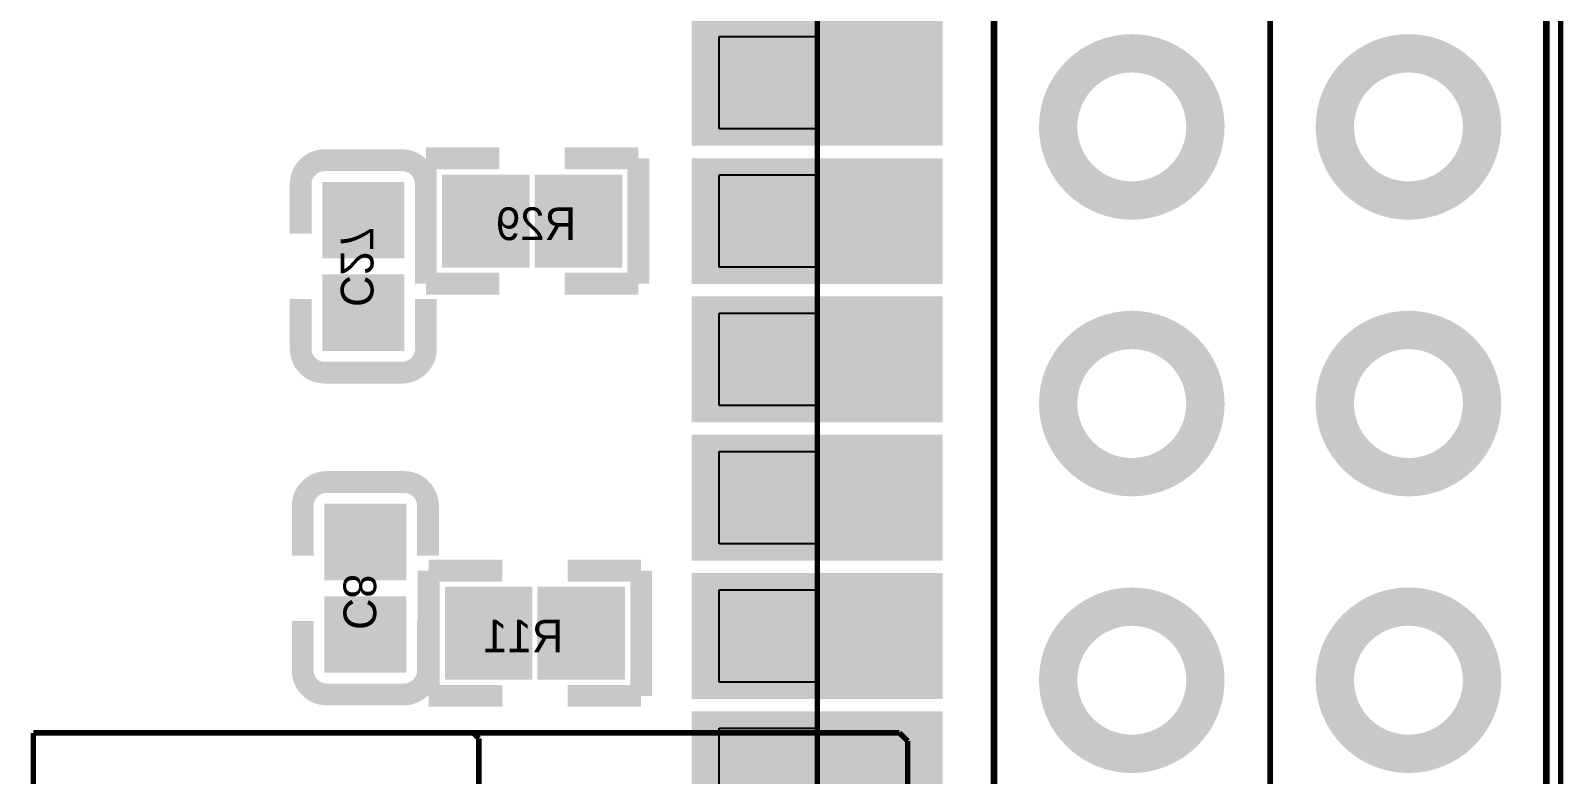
# Model space of a CAD drawing. Header units: millimetres. Extents: x -73.5 to 21.8, y -0.8 to 75.3.
# Drawn here: x -14.05 to 0.02, y 29.84 to 36.67 of the extents above; entities that cross this region are included whole.
import ezdxf

# ---------------------------------------------------------------- set-up
doc = ezdxf.new("R2010")
doc.units = ezdxf.units.MM
for name, color, linetype in [('BottomLayer', 5, 'Continuous'), ('BottomOverlay', 54, 'Continuous'), ('BottomPaste', 16, 'Continuous'), ('BottomSolder', 6, 'Continuous'), ('KeepOutLayer', 6, 'Continuous'), ('Mechanical15', 56, 'Continuous'), ('MidLayer1', 16, 'Continuous'), ('MidLayer2', 76, 'Continuous'), ('MultiLayer', 9, 'Continuous'), ('TopLayer', 1, 'Continuous'), ('TopOverlay', 2, 'Continuous'), ('TopPaste', 8, 'Continuous'), ('TopSolder', 216, 'Continuous')]:
    doc.layers.add(name, color=color, linetype=linetype)

msp = doc.modelspace()

# ---------------------------------------------------------------- linework, layer by layer
at = {"layer": 'BottomLayer'}
for points, const_width in [([(-4.562, 35.789, 1), (-3.312, 35.789, 1)], 0.25), ([(-2.022, 35.789, 1), (-0.772, 35.789, 1)], 0.25), ([(-11.142, 34.933, 1), (-10.842, 34.933, 1)], 0.3), ([(-10.017, 34.925, 1), (-9.717, 34.925, 1)], 0.3), ([(-9.167, 34.925, 1), (-8.867, 34.925, 1)], 0.3), ([(-11.142, 34.083, 1), (-10.842, 34.083, 1)], 0.3), ([(-4.562, 33.249, 1), (-3.312, 33.249, 1)], 0.25), ([(-2.022, 33.249, 1), (-0.772, 33.249, 1)], 0.25), ([(-11.123, 31.979, 1), (-10.823, 31.979, 1)], 0.3), ([(-11.123, 31.129, 1), (-10.823, 31.129, 1)], 0.3), ([(-9.992, 31.14, 1), (-9.692, 31.14, 1)], 0.3), ([(-9.142, 31.14, 1), (-8.842, 31.14, 1)], 0.3), ([(-4.562, 30.709, 1), (-3.312, 30.709, 1)], 0.25), ([(-2.022, 30.709, 1), (-0.772, 30.709, 1)], 0.25)]:
    msp.add_lwpolyline(points, format="xyb", close=True, dxfattribs=dict(at, const_width=const_width))
for points, const_width in [([(-11.155, 35.233), (-11.155, 34.633)], 0.325), ([(-10.83, 35.233), (-10.83, 34.633)], 0.325), ([(-10.017, 35.25), (-10.017, 34.6)], 0.3), ([(-9.717, 35.25), (-9.717, 34.6)], 0.3), ([(-9.167, 35.25), (-9.167, 34.6)], 0.3), ([(-8.867, 35.25), (-8.867, 34.6)], 0.3), ([(-10.667, 35.083), (-11.317, 35.083)], 0.3), ([(-10.167, 35.087), (-9.567, 35.087)], 0.325), ([(-9.317, 35.087), (-8.717, 35.087)], 0.325), ([(-10.667, 34.783), (-11.317, 34.783)], 0.3), ([(-10.167, 34.763), (-9.567, 34.763)], 0.325), ([(-9.317, 34.763), (-8.717, 34.763)], 0.325), ([(-11.155, 34.383), (-11.155, 33.783)], 0.325), ([(-10.83, 34.383), (-10.83, 33.783)], 0.325), ([(-10.667, 34.233), (-11.317, 34.233)], 0.3), ([(-10.667, 33.933), (-11.317, 33.933)], 0.3), ([(-11.135, 32.279), (-11.135, 31.679)], 0.325), ([(-10.81, 32.279), (-10.81, 31.679)], 0.325), ([(-10.648, 32.129), (-11.298, 32.129)], 0.3), ([(-10.648, 31.829), (-11.298, 31.829)], 0.3), ([(-11.135, 31.429), (-11.135, 30.829)], 0.325), ([(-10.81, 31.429), (-10.81, 30.829)], 0.325), ([(-9.992, 30.815), (-9.992, 31.465)], 0.3), ([(-9.692, 30.815), (-9.692, 31.465)], 0.3), ([(-9.142, 30.815), (-9.142, 31.465)], 0.3), ([(-8.842, 30.815), (-8.842, 31.465)], 0.3), ([(-10.648, 31.279), (-11.298, 31.279)], 0.3), ([(-9.542, 31.303), (-10.142, 31.303)], 0.325), ([(-8.692, 31.303), (-9.292, 31.303)], 0.325), ([(-10.648, 30.979), (-11.298, 30.979)], 0.3), ([(-9.542, 30.978), (-10.142, 30.978)], 0.325), ([(-8.692, 30.978), (-9.292, 30.978)], 0.325)]:
    msp.add_lwpolyline(points, dxfattribs=dict(at, const_width=const_width))
at = {"layer": 'BottomOverlay'}
for points, const_width in [([(-10.417, 35.5), (-9.742, 35.5)], 0.2), ([(-10.417, 34.35), (-10.417, 35.5)], 0.2), ([(-9.142, 35.5), (-8.467, 35.5)], 0.2), ([(-8.467, 34.35), (-8.467, 35.5)], 0.2), ([(-11.347, 35.483), (-10.637, 35.483)], 0.2), ([(-11.567, 34.808), (-11.567, 35.258)], 0.2), ([(-10.417, 34.808), (-10.417, 35.258)], 0.2), ([(-10.417, 34.35), (-9.742, 34.35)], 0.2), ([(-9.142, 34.35), (-8.467, 34.35)], 0.2), ([(-11.567, 33.758), (-11.567, 34.208)], 0.2), ([(-10.417, 33.758), (-10.417, 34.208)], 0.2), ([(-11.347, 33.533), (-10.637, 33.533)], 0.2), ([(-11.328, 32.529), (-10.618, 32.529)], 0.2), ([(-11.548, 31.854), (-11.548, 32.304)], 0.2), ([(-10.398, 31.854), (-10.398, 32.304)], 0.2), ([(-10.392, 30.565), (-10.392, 31.715)], 0.2), ([(-10.392, 31.715), (-9.717, 31.715)], 0.2), ([(-9.117, 31.715), (-8.442, 31.715)], 0.2), ([(-8.442, 30.565), (-8.442, 31.715)], 0.2), ([(-11.548, 30.804), (-11.548, 31.254)], 0.2), ([(-10.398, 30.804), (-10.398, 31.254)], 0.2), ([(-11.328, 30.579), (-10.618, 30.579)], 0.2), ([(-10.392, 30.565), (-9.717, 30.565)], 0.2), ([(-9.117, 30.565), (-8.442, 30.565)], 0.2), ([(-14.021, 16.434), (-14.021, 30.226)], 0.05), ([(-14.021, 30.226), (-9.931, 30.226)], 0.05), ([(-9.982, 30.226), (-9.931, 30.175)], 0.05), ([(-9.982, 30.226), (-6.071, 30.226)], 0.05), ([(-9.931, 16.434), (-9.931, 30.175)], 0.05), ([(-6.071, 30.226), (-5.994, 30.15)], 0.05), ([(-5.994, 16.434), (-5.994, 30.15)], 0.05)]:
    msp.add_lwpolyline(points, dxfattribs=dict(at, const_width=const_width))
at = {"layer": 'BottomOverlay', "const_width": 0.2}
for points in [[(-11.567, 35.263, -0.414214), (-11.347, 35.483)], [(-10.637, 35.483, -0.414214), (-10.417, 35.263)], [(-11.347, 33.533, -0.414214), (-11.567, 33.753)], [(-10.417, 33.753, -0.414214), (-10.637, 33.533)], [(-11.548, 32.309, -0.414214), (-11.328, 32.529)], [(-10.618, 32.529, -0.414214), (-10.398, 32.309)], [(-11.328, 30.579, -0.414214), (-11.548, 30.799)], [(-10.398, 30.799, -0.414214), (-10.618, 30.579)]]:
    msp.add_lwpolyline(points, format="xyb", dxfattribs=at)
at = {"layer": 'BottomOverlay', "const_width": 0.1}
for points in [[(-11.397, 35.483, 1), (-11.297, 35.483, 1)], [(-10.687, 35.483, 1), (-10.587, 35.483, 1)], [(-11.617, 35.263, 1), (-11.517, 35.263, 1)], [(-10.467, 35.263, 1), (-10.367, 35.263, 1)], [(-11.617, 33.753, 1), (-11.517, 33.753, 1)], [(-10.467, 33.753, 1), (-10.367, 33.753, 1)], [(-11.397, 33.533, 1), (-11.297, 33.533, 1)], [(-10.687, 33.533, 1), (-10.587, 33.533, 1)], [(-11.378, 32.529, 1), (-11.278, 32.529, 1)], [(-10.668, 32.529, 1), (-10.568, 32.529, 1)], [(-11.598, 32.309, 1), (-11.498, 32.309, 1)], [(-10.448, 32.309, 1), (-10.348, 32.309, 1)], [(-11.598, 30.799, 1), (-11.498, 30.799, 1)], [(-10.448, 30.799, 1), (-10.348, 30.799, 1)], [(-11.378, 30.579, 1), (-11.278, 30.579, 1)], [(-10.668, 30.579, 1), (-10.568, 30.579, 1)]]:
    msp.add_lwpolyline(points, format="xyb", close=True, dxfattribs=at)
at = {"layer": 'BottomPaste'}
for points, const_width in [([(-11.155, 35.233), (-11.155, 34.633)], 0.325), ([(-10.83, 35.233), (-10.83, 34.633)], 0.325), ([(-10.017, 35.25), (-10.017, 34.6)], 0.3), ([(-9.717, 35.25), (-9.717, 34.6)], 0.3), ([(-9.167, 35.25), (-9.167, 34.6)], 0.3), ([(-8.867, 35.25), (-8.867, 34.6)], 0.3), ([(-10.667, 35.083), (-11.317, 35.083)], 0.3), ([(-10.167, 35.087), (-9.567, 35.087)], 0.325), ([(-9.317, 35.087), (-8.717, 35.087)], 0.325), ([(-10.667, 34.783), (-11.317, 34.783)], 0.3), ([(-10.167, 34.763), (-9.567, 34.763)], 0.325), ([(-9.317, 34.763), (-8.717, 34.763)], 0.325), ([(-11.155, 34.383), (-11.155, 33.783)], 0.325), ([(-10.83, 34.383), (-10.83, 33.783)], 0.325), ([(-10.667, 34.233), (-11.317, 34.233)], 0.3), ([(-10.667, 33.933), (-11.317, 33.933)], 0.3), ([(-11.135, 32.279), (-11.135, 31.679)], 0.325), ([(-10.81, 32.279), (-10.81, 31.679)], 0.325), ([(-10.648, 32.129), (-11.298, 32.129)], 0.3), ([(-10.648, 31.829), (-11.298, 31.829)], 0.3), ([(-11.135, 31.429), (-11.135, 30.829)], 0.325), ([(-10.81, 31.429), (-10.81, 30.829)], 0.325), ([(-9.992, 30.815), (-9.992, 31.465)], 0.3), ([(-9.692, 30.815), (-9.692, 31.465)], 0.3), ([(-9.142, 30.815), (-9.142, 31.465)], 0.3), ([(-8.842, 30.815), (-8.842, 31.465)], 0.3), ([(-10.648, 31.279), (-11.298, 31.279)], 0.3), ([(-9.542, 31.303), (-10.142, 31.303)], 0.325), ([(-8.692, 31.303), (-9.292, 31.303)], 0.325), ([(-10.648, 30.979), (-11.298, 30.979)], 0.3), ([(-9.542, 30.978), (-10.142, 30.978)], 0.325), ([(-8.692, 30.978), (-9.292, 30.978)], 0.325)]:
    msp.add_lwpolyline(points, dxfattribs=dict(at, const_width=const_width))
at = {"layer": 'BottomPaste', "const_width": 0.3}
for points in [[(-11.142, 34.933, 1), (-10.842, 34.933, 1)], [(-10.017, 34.925, 1), (-9.717, 34.925, 1)], [(-9.167, 34.925, 1), (-8.867, 34.925, 1)], [(-11.142, 34.083, 1), (-10.842, 34.083, 1)], [(-11.123, 31.979, 1), (-10.823, 31.979, 1)], [(-11.123, 31.129, 1), (-10.823, 31.129, 1)], [(-9.992, 31.14, 1), (-9.692, 31.14, 1)], [(-9.142, 31.14, 1), (-8.842, 31.14, 1)]]:
    msp.add_lwpolyline(points, format="xyb", close=True, dxfattribs=at)
at = {"layer": 'BottomSolder'}
for points, const_width in [([(-4.613, 35.789, 1), (-3.261, 35.789, 1)], 0.352), ([(-2.073, 35.789, 1), (-0.721, 35.789, 1)], 0.352), ([(-10.068, 34.925, 1), (-9.666, 34.925, 1)], 0.402), ([(-9.218, 34.925, 1), (-8.816, 34.925, 1)], 0.402), ([(-11.167, 34.933, 1), (-10.817, 34.933, 1)], 0.351), ([(-11.167, 34.083, 1), (-10.817, 34.083, 1)], 0.351), ([(-4.613, 33.249, 1), (-3.261, 33.249, 1)], 0.352), ([(-2.073, 33.249, 1), (-0.721, 33.249, 1)], 0.352), ([(-11.148, 31.979, 1), (-10.797, 31.979, 1)], 0.351), ([(-10.042, 31.14, 1), (-9.641, 31.14, 1)], 0.402), ([(-9.192, 31.14, 1), (-8.791, 31.14, 1)], 0.402), ([(-4.613, 30.709, 1), (-3.261, 30.709, 1)], 0.352), ([(-2.073, 30.709, 1), (-0.721, 30.709, 1)], 0.352), ([(-11.148, 31.129, 1), (-10.797, 31.129, 1)], 0.351)]:
    msp.add_lwpolyline(points, format="xyb", close=True, dxfattribs=dict(at, const_width=const_width))
for points, const_width in [([(-11.18, 35.284), (-11.18, 34.582)], 0.376), ([(-10.804, 35.284), (-10.804, 34.582)], 0.376), ([(-10.068, 35.352), (-10.068, 34.498)], 0.402), ([(-9.666, 35.352), (-9.666, 34.498)], 0.402), ([(-9.218, 35.352), (-9.218, 34.498)], 0.402), ([(-8.816, 35.352), (-8.816, 34.498)], 0.402), ([(-10.269, 35.138), (-9.465, 35.138)], 0.427), ([(-9.419, 35.138), (-8.615, 35.138)], 0.427), ([(-10.616, 35.109), (-11.368, 35.109)], 0.351), ([(-10.616, 34.758), (-11.368, 34.758)], 0.351), ([(-10.269, 34.712), (-9.465, 34.712)], 0.427), ([(-9.419, 34.712), (-8.615, 34.712)], 0.427), ([(-11.18, 34.434), (-11.18, 33.732)], 0.376), ([(-10.804, 34.434), (-10.804, 33.732)], 0.376), ([(-10.616, 34.259), (-11.368, 34.259)], 0.351), ([(-10.616, 33.908), (-11.368, 33.908)], 0.351), ([(-11.161, 32.329), (-11.161, 31.628)], 0.376), ([(-10.785, 32.329), (-10.785, 31.628)], 0.376), ([(-10.597, 32.154), (-11.349, 32.154)], 0.351), ([(-10.597, 31.803), (-11.349, 31.803)], 0.351), ([(-11.161, 31.479), (-11.161, 30.778)], 0.376), ([(-10.785, 31.479), (-10.785, 30.778)], 0.376), ([(-10.042, 30.714), (-10.042, 31.567)], 0.402), ([(-9.641, 30.714), (-9.641, 31.567)], 0.402), ([(-9.192, 30.714), (-9.192, 31.567)], 0.402), ([(-8.791, 30.714), (-8.791, 31.567)], 0.402), ([(-9.44, 31.354), (-10.243, 31.354)], 0.427), ([(-8.59, 31.354), (-9.393, 31.354)], 0.427), ([(-10.597, 31.304), (-11.349, 31.304)], 0.351), ([(-10.597, 30.953), (-11.349, 30.953)], 0.351), ([(-9.44, 30.927), (-10.243, 30.927)], 0.427), ([(-8.59, 30.927), (-9.393, 30.927)], 0.427)]:
    msp.add_lwpolyline(points, dxfattribs=dict(at, const_width=const_width))
at = {"layer": 'KeepOutLayer', "const_width": 0.05}
msp.add_lwpolyline([(0, 1.703), (0, 43.383)], dxfattribs=at)
at = {"layer": 'Mechanical15'}
for p, q in [((-7.724, 35.77), (-7.724, 36.62)), ((-7.724, 36.62), (-6.824, 36.62)), ((-6.824, 36.62), (-6.824, 35.77)), ((-7.724, 35.77), (-7.724, 35.77)), ((-6.824, 35.77), (-7.724, 35.77)), ((-7.724, 34.5), (-7.724, 35.35)), ((-7.724, 35.35), (-6.824, 35.35)), ((-6.824, 35.35), (-6.824, 34.5)), ((-7.724, 34.5), (-7.724, 34.5)), ((-6.824, 34.5), (-7.724, 34.5)), ((-7.724, 33.23), (-7.724, 34.08)), ((-7.724, 34.08), (-6.824, 34.08)), ((-6.824, 34.08), (-6.824, 33.23)), ((-7.724, 33.23), (-7.724, 33.23)), ((-6.824, 33.23), (-7.724, 33.23)), ((-7.724, 31.96), (-7.724, 32.81)), ((-7.724, 32.81), (-6.824, 32.81)), ((-6.824, 32.81), (-6.824, 31.96)), ((-7.724, 31.96), (-7.724, 31.96)), ((-6.824, 31.96), (-7.724, 31.96)), ((-7.724, 30.69), (-7.724, 31.54)), ((-7.724, 31.54), (-6.824, 31.54)), ((-6.824, 31.54), (-6.824, 30.69)), ((-7.724, 30.69), (-7.724, 30.69)), ((-6.824, 30.69), (-7.724, 30.69)), ((-7.724, 29.42), (-7.724, 30.27)), ((-7.724, 30.27), (-6.824, 30.27)), ((-6.824, 30.27), (-6.824, 29.42))]:
    msp.add_line(p, q, dxfattribs=at)
at = {"layer": 'Mechanical15', "const_width": 0.0508}
msp.add_lwpolyline([(-6.824, 25.84), (-6.824, 51.34)], dxfattribs=at)
at = {"layer": 'MidLayer1', "const_width": 0.25}
for points in [[(-4.562, 35.789, 1), (-3.312, 35.789, 1)], [(-2.022, 35.789, 1), (-0.772, 35.789, 1)], [(-4.562, 33.249, 1), (-3.312, 33.249, 1)], [(-2.022, 33.249, 1), (-0.772, 33.249, 1)], [(-4.562, 30.709, 1), (-3.312, 30.709, 1)], [(-2.022, 30.709, 1), (-0.772, 30.709, 1)]]:
    msp.add_lwpolyline(points, format="xyb", close=True, dxfattribs=at)
at = {"layer": 'MidLayer2', "const_width": 0.25}
for points in [[(-4.562, 35.789, 1), (-3.312, 35.789, 1)], [(-2.022, 35.789, 1), (-0.772, 35.789, 1)], [(-4.562, 33.249, 1), (-3.312, 33.249, 1)], [(-2.022, 33.249, 1), (-0.772, 33.249, 1)], [(-4.562, 30.709, 1), (-3.312, 30.709, 1)], [(-2.022, 30.709, 1), (-0.772, 30.709, 1)]]:
    msp.add_lwpolyline(points, format="xyb", close=True, dxfattribs=at)
at = {"layer": 'MultiLayer', "const_width": 0.25}
for points in [[(-4.562, 35.789, 1), (-3.312, 35.789, 1)], [(-2.022, 35.789, 1), (-0.772, 35.789, 1)], [(-4.562, 33.249, 1), (-3.312, 33.249, 1)], [(-2.022, 33.249, 1), (-0.772, 33.249, 1)], [(-4.562, 30.709, 1), (-3.312, 30.709, 1)], [(-2.022, 30.709, 1), (-0.772, 30.709, 1)]]:
    msp.add_lwpolyline(points, format="xyb", close=True, dxfattribs=at)
at = {"layer": 'TopLayer'}
for p, q in [((-5.182, 39.446), (-5.182, 19.279)), ((-0.152, 19.304), (-0.152, 39.472))]:
    msp.add_line(p, q, dxfattribs=at)
for points, const_width in [([(-7.349, 37.94), (-7.349, 36.99)], 1.05), ([(-6.299, 37.94), (-6.299, 36.99)], 1.05), ([(-7.349, 36.67), (-7.349, 35.72)], 1.05), ([(-6.299, 36.67), (-6.299, 35.72)], 1.05), ([(-5.774, 36.433), (-7.874, 36.433)], 0.475), ([(-5.774, 35.957), (-7.874, 35.957)], 0.475), ([(-7.349, 35.4), (-7.349, 34.45)], 1.05), ([(-6.299, 35.4), (-6.299, 34.45)], 1.05), ([(-5.774, 35.163), (-7.874, 35.163)], 0.475), ([(-5.774, 34.687), (-7.874, 34.687)], 0.475), ([(-7.349, 34.13), (-7.349, 33.18)], 1.05), ([(-6.299, 34.13), (-6.299, 33.18)], 1.05), ([(-5.774, 33.893), (-7.874, 33.893)], 0.475), ([(-5.774, 33.417), (-7.874, 33.417)], 0.475), ([(-7.349, 32.86), (-7.349, 31.91)], 1.05), ([(-6.299, 32.86), (-6.299, 31.91)], 1.05), ([(-5.774, 32.623), (-7.874, 32.623)], 0.475), ([(-5.774, 32.147), (-7.874, 32.147)], 0.475), ([(-7.349, 31.59), (-7.349, 30.64)], 1.05), ([(-6.299, 31.59), (-6.299, 30.64)], 1.05), ([(-5.774, 31.353), (-7.874, 31.353)], 0.475), ([(-5.774, 30.877), (-7.874, 30.877)], 0.475), ([(-7.349, 30.32), (-7.349, 29.37)], 1.05), ([(-6.299, 30.32), (-6.299, 29.37)], 1.05), ([(-5.774, 30.083), (-7.874, 30.083)], 0.475), ([(-5.774, 29.607), (-7.874, 29.607)], 0.475)]:
    msp.add_lwpolyline(points, dxfattribs=dict(at, const_width=const_width))
for points, const_width in [([(-7.061, 36.195, 1), (-6.586, 36.195, 1)], 0.475), ([(-4.562, 35.789, 1), (-3.312, 35.789, 1)], 0.25), ([(-2.022, 35.789, 1), (-0.772, 35.789, 1)], 0.25), ([(-7.061, 34.925, 1), (-6.586, 34.925, 1)], 0.475), ([(-7.061, 33.655, 1), (-6.586, 33.655, 1)], 0.475), ([(-4.562, 33.249, 1), (-3.312, 33.249, 1)], 0.25), ([(-2.022, 33.249, 1), (-0.772, 33.249, 1)], 0.25), ([(-7.061, 32.385, 1), (-6.586, 32.385, 1)], 0.475), ([(-7.061, 31.115, 1), (-6.586, 31.115, 1)], 0.475), ([(-4.562, 30.709, 1), (-3.312, 30.709, 1)], 0.25), ([(-2.022, 30.709, 1), (-0.772, 30.709, 1)], 0.25), ([(-7.061, 29.845, 1), (-6.586, 29.845, 1)], 0.475)]:
    msp.add_lwpolyline(points, format="xyb", close=True, dxfattribs=dict(at, const_width=const_width))
at = {"layer": 'TopOverlay', "const_width": 0.05}
for points in [[(-5.207, 19.279), (-5.207, 39.472)], [(-2.667, 19.279), (-2.667, 39.472)], [(-0.127, 19.279), (-0.127, 39.472)]]:
    msp.add_lwpolyline(points, dxfattribs=at)
at = {"layer": 'TopPaste'}
for points, const_width in [([(-7.349, 37.94), (-7.349, 36.99)], 1.05), ([(-6.299, 37.94), (-6.299, 36.99)], 1.05), ([(-7.349, 36.67), (-7.349, 35.72)], 1.05), ([(-6.299, 36.67), (-6.299, 35.72)], 1.05), ([(-5.774, 36.433), (-7.874, 36.433)], 0.475), ([(-5.774, 35.957), (-7.874, 35.957)], 0.475), ([(-7.349, 35.4), (-7.349, 34.45)], 1.05), ([(-6.299, 35.4), (-6.299, 34.45)], 1.05), ([(-5.774, 35.163), (-7.874, 35.163)], 0.475), ([(-5.774, 34.687), (-7.874, 34.687)], 0.475), ([(-7.349, 34.13), (-7.349, 33.18)], 1.05), ([(-6.299, 34.13), (-6.299, 33.18)], 1.05), ([(-5.774, 33.893), (-7.874, 33.893)], 0.475), ([(-5.774, 33.417), (-7.874, 33.417)], 0.475), ([(-7.349, 32.86), (-7.349, 31.91)], 1.05), ([(-6.299, 32.86), (-6.299, 31.91)], 1.05), ([(-5.774, 32.623), (-7.874, 32.623)], 0.475), ([(-5.774, 32.147), (-7.874, 32.147)], 0.475), ([(-7.349, 31.59), (-7.349, 30.64)], 1.05), ([(-6.299, 31.59), (-6.299, 30.64)], 1.05), ([(-5.774, 31.353), (-7.874, 31.353)], 0.475), ([(-5.774, 30.877), (-7.874, 30.877)], 0.475), ([(-7.349, 30.32), (-7.349, 29.37)], 1.05), ([(-6.299, 30.32), (-6.299, 29.37)], 1.05), ([(-5.774, 30.083), (-7.874, 30.083)], 0.475), ([(-5.774, 29.607), (-7.874, 29.607)], 0.475)]:
    msp.add_lwpolyline(points, dxfattribs=dict(at, const_width=const_width))
at = {"layer": 'TopPaste', "const_width": 0.475}
for points in [[(-7.061, 36.195, 1), (-6.586, 36.195, 1)], [(-7.061, 34.925, 1), (-6.586, 34.925, 1)], [(-7.061, 33.655, 1), (-6.586, 33.655, 1)], [(-7.061, 32.385, 1), (-6.586, 32.385, 1)], [(-7.061, 31.115, 1), (-6.586, 31.115, 1)], [(-7.061, 29.845, 1), (-6.586, 29.845, 1)]]:
    msp.add_lwpolyline(points, format="xyb", close=True, dxfattribs=at)
at = {"layer": 'TopSolder'}
for points, const_width in [([(-7.4, 38.042), (-7.4, 36.888)], 1.152), ([(-6.248, 38.042), (-6.248, 36.888)], 1.152), ([(-7.4, 36.772), (-7.4, 35.618)], 1.152), ([(-6.248, 36.772), (-6.248, 35.618)], 1.152), ([(-5.672, 36.483), (-7.976, 36.483)], 0.577), ([(-5.672, 35.907), (-7.976, 35.907)], 0.577), ([(-7.4, 35.502), (-7.4, 34.348)], 1.152), ([(-6.248, 35.502), (-6.248, 34.348)], 1.152), ([(-5.672, 35.213), (-7.976, 35.213)], 0.577), ([(-5.672, 34.637), (-7.976, 34.637)], 0.577), ([(-7.4, 34.232), (-7.4, 33.078)], 1.152), ([(-6.248, 34.232), (-6.248, 33.078)], 1.152), ([(-5.672, 33.943), (-7.976, 33.943)], 0.577), ([(-5.672, 33.367), (-7.976, 33.367)], 0.577), ([(-7.4, 32.962), (-7.4, 31.808)], 1.152), ([(-6.248, 32.962), (-6.248, 31.808)], 1.152), ([(-5.672, 32.673), (-7.976, 32.673)], 0.577), ([(-5.672, 32.097), (-7.976, 32.097)], 0.577), ([(-7.4, 31.692), (-7.4, 30.538)], 1.152), ([(-6.248, 31.692), (-6.248, 30.538)], 1.152), ([(-5.672, 31.403), (-7.976, 31.403)], 0.577), ([(-5.672, 30.827), (-7.976, 30.827)], 0.577), ([(-7.4, 30.422), (-7.4, 29.268)], 1.152), ([(-6.248, 30.422), (-6.248, 29.268)], 1.152), ([(-5.672, 30.133), (-7.976, 30.133)], 0.577), ([(-5.672, 29.557), (-7.976, 29.557)], 0.577)]:
    msp.add_lwpolyline(points, dxfattribs=dict(at, const_width=const_width))
for points, const_width in [([(-7.112, 36.195, 1), (-6.536, 36.195, 1)], 0.577), ([(-4.613, 35.789, 1), (-3.261, 35.789, 1)], 0.352), ([(-2.073, 35.789, 1), (-0.721, 35.789, 1)], 0.352), ([(-7.112, 34.925, 1), (-6.536, 34.925, 1)], 0.577), ([(-7.112, 33.655, 1), (-6.536, 33.655, 1)], 0.577), ([(-4.613, 33.249, 1), (-3.261, 33.249, 1)], 0.352), ([(-2.073, 33.249, 1), (-0.721, 33.249, 1)], 0.352), ([(-7.112, 32.385, 1), (-6.536, 32.385, 1)], 0.577), ([(-7.112, 31.115, 1), (-6.536, 31.115, 1)], 0.577), ([(-4.613, 30.709, 1), (-3.261, 30.709, 1)], 0.352), ([(-2.073, 30.709, 1), (-0.721, 30.709, 1)], 0.352), ([(-7.112, 29.845, 1), (-6.536, 29.845, 1)], 0.577)]:
    msp.add_lwpolyline(points, format="xyb", close=True, dxfattribs=dict(at, const_width=const_width))

# ---------------------------------------------------------------- texts
at = {"layer": 'BottomOverlay', "text_generation_flag": 2}
for s, p in [('R29', (-9.038, 34.75)), ('R11', (-9.155, 30.965))]:
    msp.add_text(s, height=0.3, dxfattribs=at).set_placement(p)
for s, p in [('C27', (-11.199, 34.136)), ('C8', (-11.174, 31.171))]:
    msp.add_text(s, height=0.3, rotation=270, dxfattribs=at).set_placement(p)

doc.saveas('drawing.dxf')
